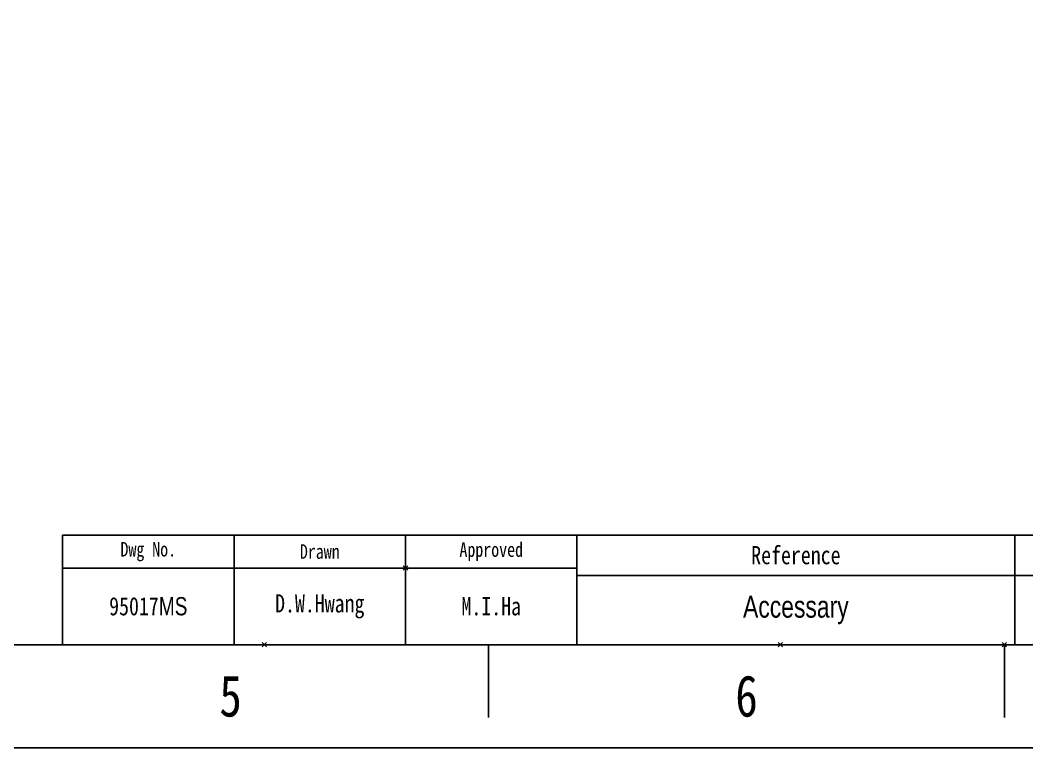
# Model space of a CAD drawing. Header units: millimetres. Extents: x 1241 to 1836, y -3 to 418.
# Drawn here: x 1545.2 to 1683.1, y -2.6 to 97.1 of the extents above; entities that cross this region are included whole.
import ezdxf

# ---------------------------------------------------------------- set-up
doc = ezdxf.new("R2010")
doc.units = ezdxf.units.MM
doc.header["$LTSCALE"] = 32.67
doc.header["$PDMODE"] = 3
doc.header["$PDSIZE"] = 0.3
doc.layers.get('0').update_dxf_attribs({"linetype": 'CONTINUOUS'})
doc.layers.add('FORM', color=7, linetype='CONTINUOUS')
doc.layers.add('TEXT', color=2, linetype='CONTINUOUS')
doc.styles.get("Standard").update_dxf_attribs({"font": 'txt', "width": 0.8})

msp = doc.modelspace()

# ---------------------------------------------------------------- linework, layer by layer
for p, q in [((1255.83, 11.5), (1821.48, 11.5)), ((1609.36, 11.5), (1609.36, 1.5)), ((1680.07, 11.5), (1680.07, 1.5))]:
    msp.add_line(p, q)
msp.add_lwpolyline([(1241.69, 417.36), (1835.62, 417.36), (1835.62, -2.64), (1241.69, -2.64)], close=True)
for p in [(1578.65, 11.5), (1649.36, 11.5), (1680.07, 11.5)]:
    msp.add_point(p)
at = {"layer": 'FORM'}
for p, q in [((1550.98, 26.5), (1821.48, 26.5)), ((1550.98, 26.5), (1550.98, 11.5)), ((1574.48, 26.5), (1574.48, 11.5)), ((1597.98, 11.5), (1597.98, 26.5)), ((1621.48, 11.5), (1621.48, 26.5)), ((1681.48, 11.5), (1681.48, 26.5)), ((1681.48, 11.5), (1681.48, 26.5)), ((1681.48, 11.5), (1681.48, 26.5)), ((1621.48, 22), (1550.98, 22)), ((1621.48, 21), (1761.48, 21))]:
    msp.add_line(p, q, dxfattribs=at)
at = {"layer": 'TEXT'}
msp.add_point((1597.98, 22), dxfattribs=at)

# ---------------------------------------------------------------- texts
at = {"char_height": 5.66, "attachment_point": 5}
for s, insert in [('5', (1574.01, 4.43)), ('6', (1644.72, 4.43))]:
    msp.add_mtext_dynamic_manual_height_columns(s, width=50, gutter_width=12.5, heights=[0], dxfattribs=dict(at, insert=insert))
at = {"layer": 'TEXT', "attachment_point": 5}
for s, width, insert, char_height in [('Dwg No.', 23.5, (1562.73, 24.25), 2), ('Drawn', 23.5, (1586.23, 24.25), 2), ('Approved', 23.5, (1609.73, 24.25), 2), ('Reference', 60, (1651.48, 23.75), 2.5), ('95017{\\fGulim|b0|i0|c129|p50;MS}', 23.5, (1562.73, 16.75), 2.5), ('D.W.Hwang', 23.5, (1586.23, 16.75), 2.5), ('M.I.Ha', 23.5, (1609.73, 16.75), 2.5), ('{\\fGulim|b0|i0|c129|p50;Accessary}', 60, (1651.48, 16.25), 3)]:
    msp.add_mtext_dynamic_manual_height_columns(s, width=width, gutter_width=12.5, heights=[0], dxfattribs=dict(at, insert=insert, char_height=char_height))

doc.saveas('drawing.dxf')
